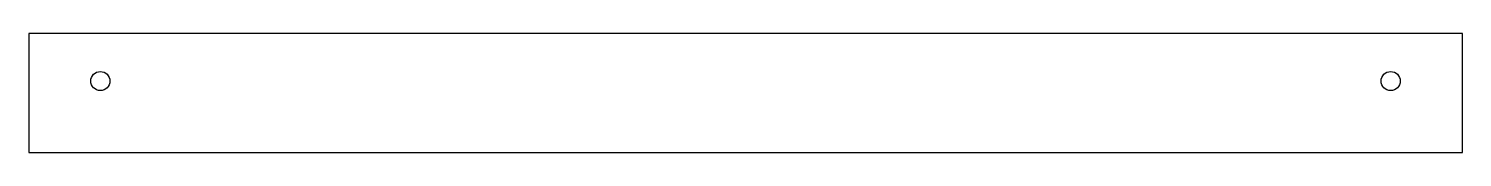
# Model space of a CAD drawing. Header units: millimetres. Extents: x -300 to 0, y -60 to -35.
import ezdxf

# ---------------------------------------------------------------- set-up
doc = ezdxf.new("R2010")
doc.units = ezdxf.units.MM
doc.header["$MEASUREMENT"] = 0

msp = doc.modelspace()

# ---------------------------------------------------------------- linework, layer by layer
msp.add_lwpolyline([(-300, -35), (-300, -60), (0, -60), (0, -35)], close=True)
for centre in [(-285, -45), (-15, -45)]:
    msp.add_circle(centre, 2)

doc.saveas('drawing.dxf')
